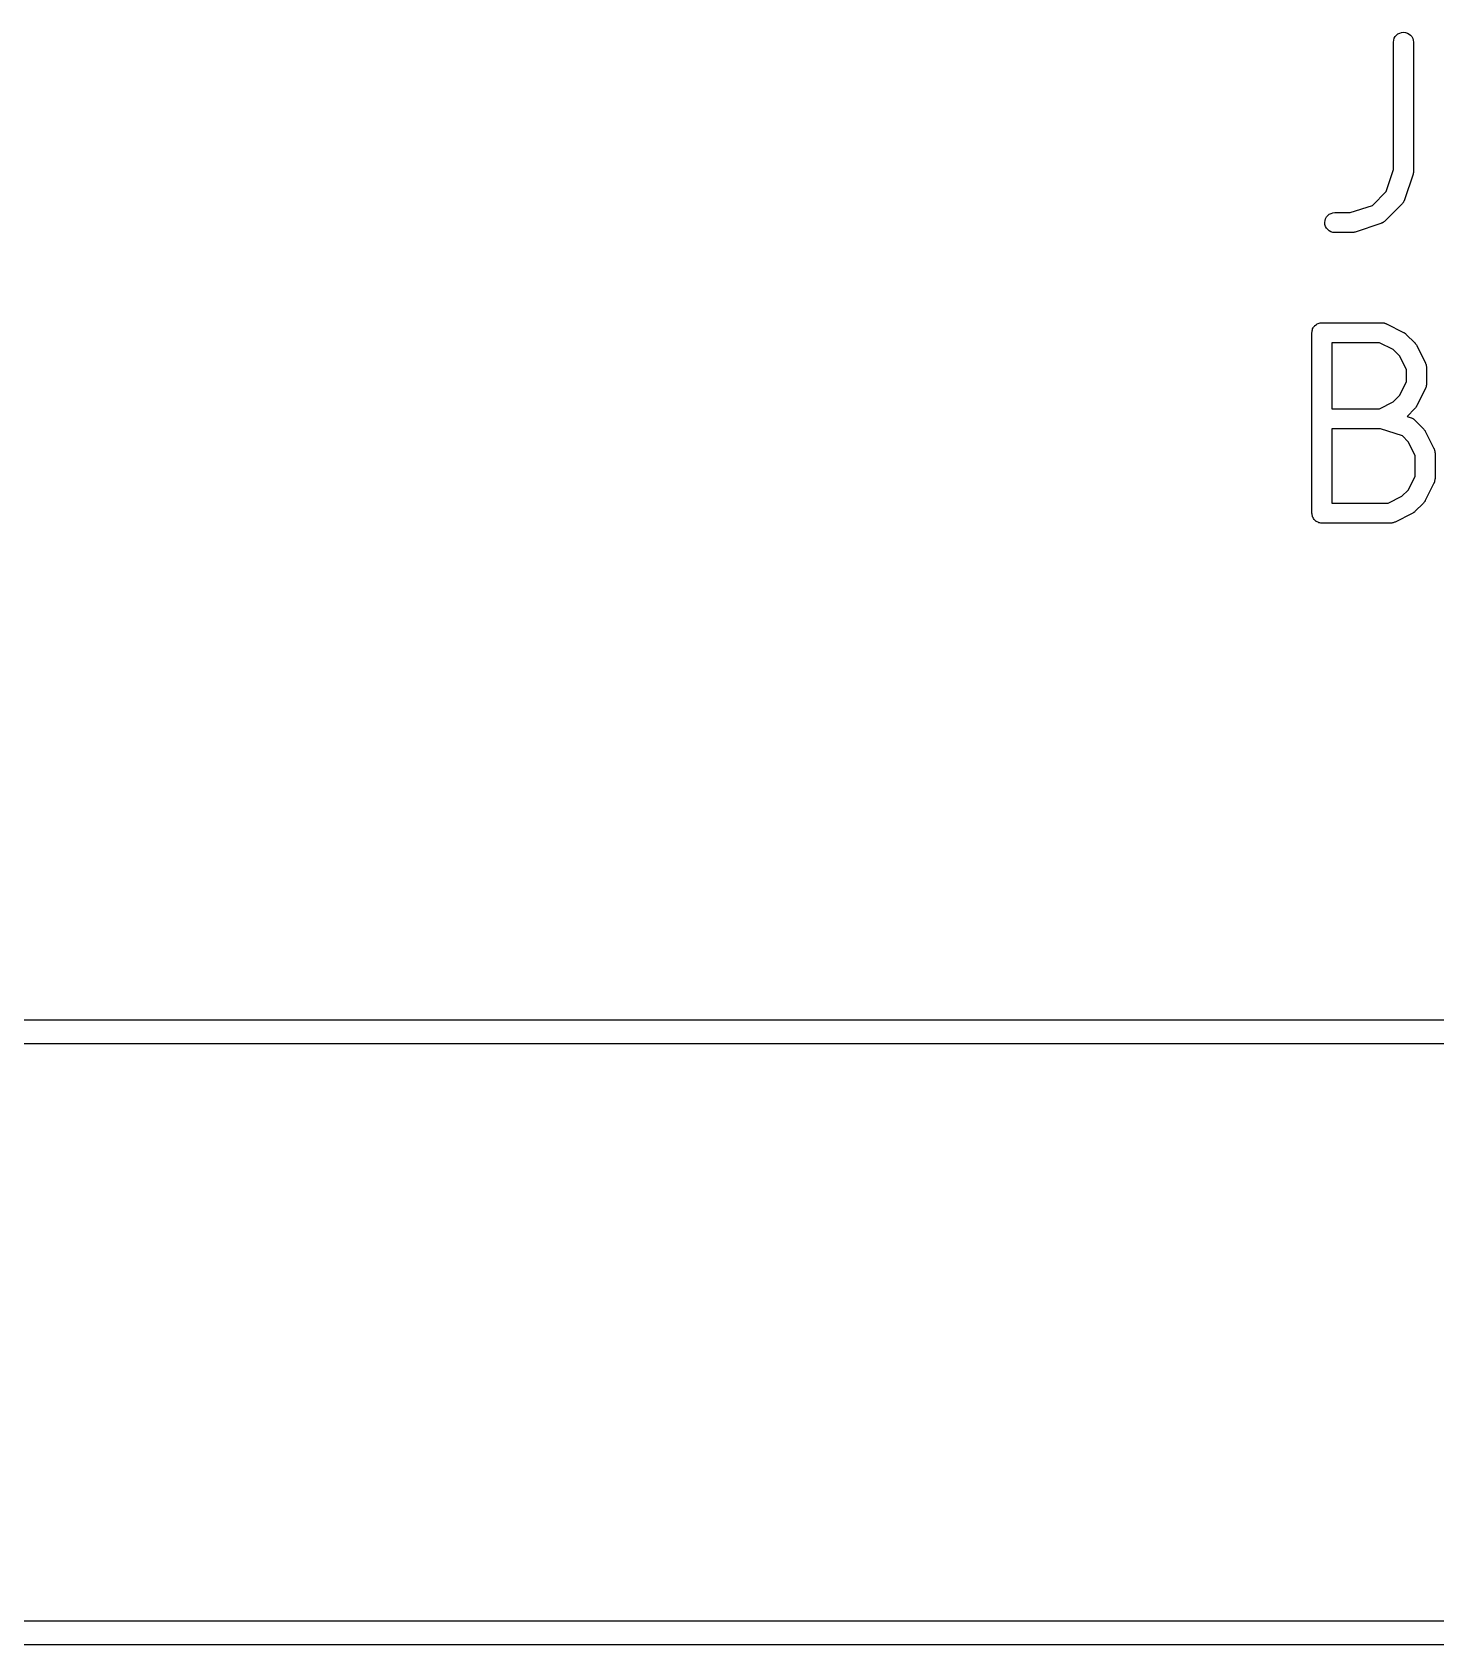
# Model space of a CAD drawing. Extents: x 94.4 to 145.6, y -140.8 to -106.9.
# Drawn here: x 108.09 to 115.1, y -140.82 to -132.77 of the extents above; entities that cross this region are included whole.
import ezdxf

# ---------------------------------------------------------------- set-up
doc = ezdxf.new("R2010")
doc.units = 0
doc.layers.add('BLACK', color=7, linetype='CONTINUOUS')

msp = doc.modelspace()

# ---------------------------------------------------------------- linework, layer by layer
at = {"layer": 'BLACK', "linetype": 'CONTINUOUS'}
for p, q in [((114.888, -132.81), (114.89, -132.8)), ((114.89, -132.8), (114.895, -132.792)), ((114.895, -132.792), (114.901, -132.784)), ((114.901, -132.784), (114.909, -132.778)), ((114.909, -132.778), (114.918, -132.774)), ((114.918, -132.774), (114.927, -132.771)), ((114.927, -132.771), (114.937, -132.77)), ((114.937, -132.77), (114.946, -132.771)), ((114.946, -132.771), (114.956, -132.774)), ((114.956, -132.774), (114.964, -132.779)), ((114.964, -132.779), (114.972, -132.785)), ((114.972, -132.785), (114.978, -132.792)), ((114.978, -132.792), (114.983, -132.801)), ((114.983, -132.801), (114.985, -132.81)), ((114.886, -132.819), (114.888, -132.81)), ((114.886, -132.82), (114.886, -132.819)), ((114.886, -133.455), (114.886, -132.82)), ((114.985, -132.81), (114.986, -132.82)), ((114.986, -132.82), (114.986, -133.463)), ((114.85, -133.565), (114.886, -133.455)), ((114.984, -133.479), (114.941, -133.607)), ((114.985, -133.473), (114.984, -133.476)), ((114.984, -133.476), (114.984, -133.479)), ((114.986, -133.471), (114.985, -133.473)), ((114.986, -133.463), (114.986, -133.464)), ((114.986, -133.464), (114.986, -133.466)), ((114.986, -133.466), (114.986, -133.469)), ((114.986, -133.469), (114.986, -133.471)), ((114.781, -133.634), (114.85, -133.565)), ((114.94, -133.611), (114.938, -133.614)), ((114.941, -133.608), (114.94, -133.609)), ((114.94, -133.609), (114.94, -133.611)), ((114.941, -133.607), (114.941, -133.608)), ((114.547, -133.701), (114.552, -133.692)), ((114.552, -133.692), (114.558, -133.685)), ((114.558, -133.685), (114.566, -133.678)), ((114.566, -133.678), (114.575, -133.674)), ((114.575, -133.674), (114.584, -133.671)), ((114.584, -133.671), (114.594, -133.67)), ((114.594, -133.67), (114.671, -133.67)), ((114.671, -133.67), (114.781, -133.634)), ((114.929, -133.627), (114.843, -133.713)), ((114.93, -133.626), (114.929, -133.627)), ((114.931, -133.625), (114.93, -133.626)), ((114.933, -133.622), (114.931, -133.625)), ((114.935, -133.619), (114.933, -133.622)), ((114.936, -133.618), (114.935, -133.619)), ((114.937, -133.617), (114.936, -133.618)), ((114.938, -133.614), (114.937, -133.617)), ((114.544, -133.72), (114.545, -133.71)), ((114.544, -133.73), (114.544, -133.72)), ((114.547, -133.739), (114.544, -133.73)), ((114.545, -133.71), (114.547, -133.701)), ((114.552, -133.748), (114.547, -133.739)), ((114.558, -133.755), (114.552, -133.748)), ((114.565, -133.761), (114.558, -133.755)), ((114.574, -133.766), (114.565, -133.761)), ((114.583, -133.769), (114.574, -133.766)), ((114.593, -133.77), (114.583, -133.769)), ((114.594, -133.77), (114.593, -133.77)), ((114.679, -133.77), (114.594, -133.77)), ((114.682, -133.77), (114.679, -133.77)), ((114.685, -133.77), (114.682, -133.77)), ((114.687, -133.769), (114.685, -133.77)), ((114.689, -133.769), (114.687, -133.769)), ((114.692, -133.768), (114.689, -133.769)), ((114.694, -133.768), (114.692, -133.768)), ((114.695, -133.768), (114.694, -133.768)), ((114.824, -133.725), (114.695, -133.768)), ((114.825, -133.724), (114.824, -133.725)), ((114.826, -133.724), (114.825, -133.724)), ((114.829, -133.722), (114.826, -133.724)), ((114.833, -133.721), (114.829, -133.722)), ((114.834, -133.72), (114.833, -133.721)), ((114.835, -133.719), (114.834, -133.72)), ((114.838, -133.717), (114.835, -133.719)), ((114.841, -133.715), (114.838, -133.717)), ((114.842, -133.714), (114.841, -133.715)), ((114.843, -133.713), (114.842, -133.714)), ((114.843, -133.713), (114.843, -133.713)), ((114.48, -134.26), (114.482, -134.255)), ((114.482, -134.255), (114.483, -134.251)), ((114.483, -134.25), (114.486, -134.246)), ((114.483, -134.251), (114.483, -134.25)), ((114.483, -134.251), (114.483, -134.251)), ((114.486, -134.246), (114.488, -134.242)), ((114.488, -134.242), (114.491, -134.238)), ((114.488, -134.242), (114.488, -134.242)), ((114.488, -134.242), (114.488, -134.242)), ((114.491, -134.238), (114.494, -134.235)), ((114.494, -134.234), (114.498, -134.232)), ((114.494, -134.235), (114.494, -134.234)), ((114.494, -134.235), (114.494, -134.235)), ((114.498, -134.232), (114.502, -134.228)), ((114.502, -134.228), (114.506, -134.226)), ((114.502, -134.228), (114.502, -134.228)), ((114.502, -134.228), (114.502, -134.228)), ((114.506, -134.226), (114.51, -134.224)), ((114.51, -134.224), (114.51, -134.224)), ((114.51, -134.224), (114.511, -134.224)), ((114.511, -134.224), (114.515, -134.222)), ((114.515, -134.222), (114.52, -134.221)), ((114.52, -134.221), (114.52, -134.221)), ((114.52, -134.221), (114.52, -134.221)), ((114.52, -134.221), (114.525, -134.221)), ((114.525, -134.221), (114.529, -134.22)), ((114.529, -134.22), (114.829, -134.22)), ((114.829, -134.22), (114.83, -134.22)), ((114.83, -134.22), (114.831, -134.22)), ((114.831, -134.22), (114.833, -134.22)), ((114.833, -134.22), (114.836, -134.221)), ((114.836, -134.221), (114.84, -134.221)), ((114.84, -134.221), (114.841, -134.222)), ((114.841, -134.222), (114.843, -134.222)), ((114.843, -134.222), (114.846, -134.223)), ((114.846, -134.223), (114.849, -134.224)), ((114.849, -134.224), (114.85, -134.225)), ((114.85, -134.225), (114.852, -134.225)), ((114.852, -134.225), (114.937, -134.268)), ((114.479, -134.269), (114.48, -134.265)), ((114.479, -134.27), (114.479, -134.269)), ((114.479, -135.17), (114.479, -134.27)), ((114.479, -134.27), (114.479, -134.27)), ((114.479, -134.27), (114.479, -134.27)), ((114.479, -134.27), (114.479, -134.27)), ((114.48, -134.265), (114.48, -134.26)), ((114.48, -134.26), (114.48, -134.26)), ((114.48, -134.26), (114.48, -134.26)), ((114.579, -134.32), (114.579, -134.649)), ((114.817, -134.32), (114.579, -134.32)), ((114.885, -134.354), (114.817, -134.32)), ((114.937, -134.268), (114.938, -134.269)), ((114.938, -134.269), (114.94, -134.27)), ((114.94, -134.27), (114.943, -134.271)), ((114.943, -134.271), (114.944, -134.273)), ((114.944, -134.273), (114.946, -134.274)), ((114.946, -134.274), (114.948, -134.276)), ((114.948, -134.276), (114.95, -134.278)), ((114.95, -134.278), (114.993, -134.321)), ((114.993, -134.321), (114.994, -134.321)), ((114.994, -134.321), (114.995, -134.323)), ((114.995, -134.323), (114.997, -134.325)), ((114.997, -134.325), (114.998, -134.327)), ((114.998, -134.327), (115, -134.329)), ((115, -134.329), (115.001, -134.331)), ((115.001, -134.331), (115.003, -134.333)), ((115.003, -134.333), (115.045, -134.419)), ((114.917, -134.385), (114.885, -134.354)), ((114.951, -134.453), (114.917, -134.385)), ((114.951, -134.515), (114.951, -134.453)), ((115.045, -134.419), (115.046, -134.42)), ((115.046, -134.42), (115.046, -134.421)), ((115.046, -134.421), (115.047, -134.423)), ((115.047, -134.423), (115.048, -134.426)), ((115.048, -134.426), (115.049, -134.429)), ((115.049, -134.429), (115.049, -134.43)), ((115.049, -134.43), (115.05, -134.432)), ((115.05, -134.432), (115.05, -134.435)), ((115.05, -134.435), (115.051, -134.439)), ((115.051, -134.439), (115.051, -134.44)), ((115.051, -134.44), (115.051, -134.442)), ((115.051, -134.442), (115.051, -134.527)), ((114.917, -134.583), (114.951, -134.515)), ((115.045, -134.55), (115.003, -134.635)), ((115.046, -134.548), (115.045, -134.55)), ((115.047, -134.547), (115.046, -134.548)), ((115.048, -134.544), (115.047, -134.547)), ((115.049, -134.541), (115.048, -134.544)), ((115.05, -134.538), (115.049, -134.539)), ((115.049, -134.539), (115.049, -134.541)), ((115.051, -134.531), (115.05, -134.534)), ((115.05, -134.534), (115.05, -134.538)), ((115.051, -134.527), (115.051, -134.528)), ((115.051, -134.528), (115.051, -134.529)), ((115.051, -134.529), (115.051, -134.531)), ((114.579, -134.649), (114.817, -134.649)), ((114.817, -134.649), (114.885, -134.615)), ((114.885, -134.615), (114.917, -134.583)), ((114.993, -134.648), (114.954, -134.688)), ((114.995, -134.646), (114.993, -134.648)), ((114.997, -134.644), (114.995, -134.646)), ((114.998, -134.642), (114.997, -134.644)), ((114.999, -134.641), (114.998, -134.642)), ((115.001, -134.638), (114.999, -134.641)), ((115.002, -134.636), (115.001, -134.638)), ((115.003, -134.635), (115.002, -134.636)), ((114.954, -134.688), (114.974, -134.694)), ((114.974, -134.694), (114.974, -134.694)), ((114.974, -134.694), (114.976, -134.695)), ((114.976, -134.695), (114.977, -134.695)), ((114.977, -134.695), (114.98, -134.697)), ((114.98, -134.697), (114.983, -134.698)), ((114.983, -134.698), (114.984, -134.699)), ((114.984, -134.699), (114.986, -134.7)), ((114.986, -134.7), (114.988, -134.702)), ((114.988, -134.702), (114.991, -134.704)), ((114.991, -134.704), (114.992, -134.705)), ((114.992, -134.705), (114.993, -134.706)), ((114.993, -134.706), (115.036, -134.749)), ((114.579, -134.749), (114.579, -135.12)), ((114.821, -134.749), (114.579, -134.749)), ((114.931, -134.785), (114.821, -134.749)), ((114.96, -134.814), (114.931, -134.785)), ((114.994, -134.882), (114.96, -134.814)), ((115.036, -134.749), (115.037, -134.75)), ((115.037, -134.75), (115.038, -134.752)), ((115.038, -134.752), (115.04, -134.754)), ((115.04, -134.754), (115.041, -134.756)), ((115.041, -134.756), (115.043, -134.757)), ((115.043, -134.757), (115.044, -134.76)), ((115.044, -134.76), (115.045, -134.762)), ((115.045, -134.762), (115.088, -134.848)), ((114.994, -134.987), (114.994, -134.882)), ((115.088, -134.848), (115.089, -134.848)), ((115.089, -134.848), (115.089, -134.85)), ((115.089, -134.85), (115.09, -134.851)), ((115.09, -134.851), (115.091, -134.854)), ((115.091, -134.854), (115.092, -134.858)), ((115.092, -134.858), (115.092, -134.859)), ((115.092, -134.859), (115.093, -134.86)), ((115.093, -134.86), (115.093, -134.864)), ((115.093, -134.864), (115.093, -134.867)), ((115.093, -134.867), (115.093, -134.869)), ((115.093, -134.869), (115.094, -134.87)), ((115.094, -134.87), (115.094, -134.999)), ((114.928, -135.086), (114.96, -135.055)), ((114.96, -135.055), (114.994, -134.987)), ((115.088, -135.021), (115.045, -135.107)), ((115.089, -135.02), (115.088, -135.021)), ((115.09, -135.018), (115.089, -135.02)), ((115.091, -135.015), (115.09, -135.018)), ((115.092, -135.012), (115.091, -135.015)), ((115.093, -135.006), (115.092, -135.009)), ((115.092, -135.009), (115.092, -135.011)), ((115.092, -135.011), (115.092, -135.012)), ((115.094, -134.999), (115.093, -135.001)), ((115.093, -135.001), (115.093, -135.002)), ((115.093, -135.002), (115.093, -135.006)), ((115.094, -134.999), (115.094, -134.999)), ((114.579, -135.12), (114.86, -135.12)), ((114.86, -135.12), (114.928, -135.086)), ((115.036, -135.12), (114.993, -135.163)), ((115.038, -135.118), (115.036, -135.12)), ((115.04, -135.116), (115.038, -135.118)), ((115.041, -135.114), (115.04, -135.116)), ((115.042, -135.112), (115.041, -135.114)), ((115.044, -135.11), (115.042, -135.112)), ((115.045, -135.107), (115.044, -135.11)), ((115.045, -135.107), (115.045, -135.107)), ((114.48, -135.175), (114.479, -135.17)), ((114.48, -135.18), (114.48, -135.175)), ((114.482, -135.184), (114.48, -135.18)), ((114.48, -135.18), (114.48, -135.18)), ((114.48, -135.18), (114.48, -135.18)), ((114.483, -135.189), (114.482, -135.184)), ((114.485, -135.193), (114.483, -135.189)), ((114.483, -135.189), (114.483, -135.189)), ((114.483, -135.189), (114.483, -135.189)), ((114.487, -135.198), (114.485, -135.193)), ((114.488, -135.198), (114.487, -135.198)), ((114.491, -135.202), (114.488, -135.198)), ((114.488, -135.198), (114.488, -135.198)), ((114.494, -135.205), (114.491, -135.202)), ((114.497, -135.208), (114.494, -135.205)), ((114.494, -135.205), (114.494, -135.205)), ((114.494, -135.205), (114.494, -135.205)), ((114.501, -135.211), (114.497, -135.208)), ((114.501, -135.212), (114.501, -135.211)), ((114.501, -135.211), (114.501, -135.211)), ((114.505, -135.214), (114.501, -135.212)), ((114.51, -135.216), (114.505, -135.214)), ((114.514, -135.218), (114.51, -135.216)), ((114.51, -135.216), (114.51, -135.216)), ((114.51, -135.216), (114.51, -135.216)), ((114.519, -135.219), (114.514, -135.218)), ((114.524, -135.22), (114.519, -135.219)), ((114.519, -135.219), (114.519, -135.219)), ((114.519, -135.219), (114.519, -135.219)), ((114.529, -135.22), (114.524, -135.22)), ((114.872, -135.22), (114.529, -135.22)), ((114.529, -135.22), (114.529, -135.22)), ((114.529, -135.22), (114.529, -135.22)), ((114.529, -135.22), (114.529, -135.22)), ((114.529, -135.22), (114.529, -135.22)), ((114.874, -135.22), (114.872, -135.22)), ((114.875, -135.22), (114.874, -135.22)), ((114.878, -135.22), (114.875, -135.22)), ((114.882, -135.219), (114.878, -135.22)), ((114.883, -135.219), (114.882, -135.219)), ((114.885, -135.219), (114.883, -135.219)), ((114.888, -135.217), (114.885, -135.219)), ((114.891, -135.216), (114.888, -135.217)), ((114.892, -135.216), (114.891, -135.216)), ((114.894, -135.215), (114.892, -135.216)), ((114.895, -135.215), (114.894, -135.215)), ((114.98, -135.172), (114.895, -135.215)), ((114.983, -135.171), (114.98, -135.172)), ((114.985, -135.169), (114.983, -135.171)), ((114.987, -135.168), (114.985, -135.169)), ((114.988, -135.167), (114.987, -135.168)), ((114.991, -135.165), (114.988, -135.167)), ((114.993, -135.163), (114.991, -135.165)), ((114.993, -135.163), (114.993, -135.163)), ((94.615, -137.699), (145.415, -137.699)), ((145.472, -137.819), (94.5579, -137.819)), ((94.555, -140.699), (145.475, -140.699)), ((145.532, -140.819), (94.4979, -140.819))]:
    msp.add_line(p, q, dxfattribs=at)

doc.saveas('drawing.dxf')
